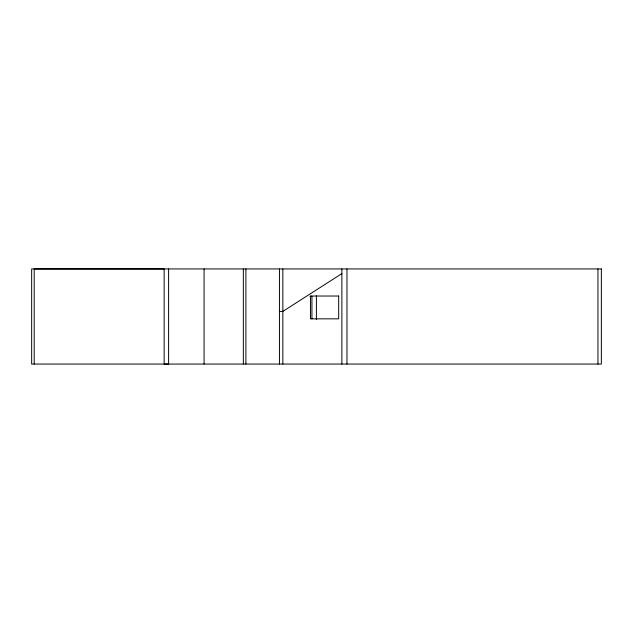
<?xml version="1.0" encoding="UTF-8"?>
<svg xmlns="http://www.w3.org/2000/svg" width="633" height="633" viewBox="0 0 633 633"><rect width="100%" height="100%" fill="white"/><g stroke="black" fill="none" stroke-linecap="round" stroke-linejoin="round"><path stroke-width="0.95" d="M341.875 273.606L282.848 311.404L279.446 311.404M309.964 296.331L311.934 296.331L311.934 318.905M597.956 268.938L597.956 364.062M346.971 268.938L346.971 364.062M341.875 268.938L341.875 364.062M316.397 295.825L316.397 319.562M282.848 268.938L282.848 364.062M279.446 268.938L279.446 364.062M245.897 268.938L245.897 364.062M243.349 268.938L243.349 364.062M204.071 268.938L204.071 364.062M168.607 268.938L168.607 364.062L164.145 364.062L164.145 268.938L34.198 268.938L34.198 364.062M601.35 268.938L31.65 268.938L31.65 364.062L601.35 364.062L601.35 268.938M338.687 296.03L310.447 296.03L310.447 318.834L338.687 318.834L338.687 296.03"/></g></svg>
